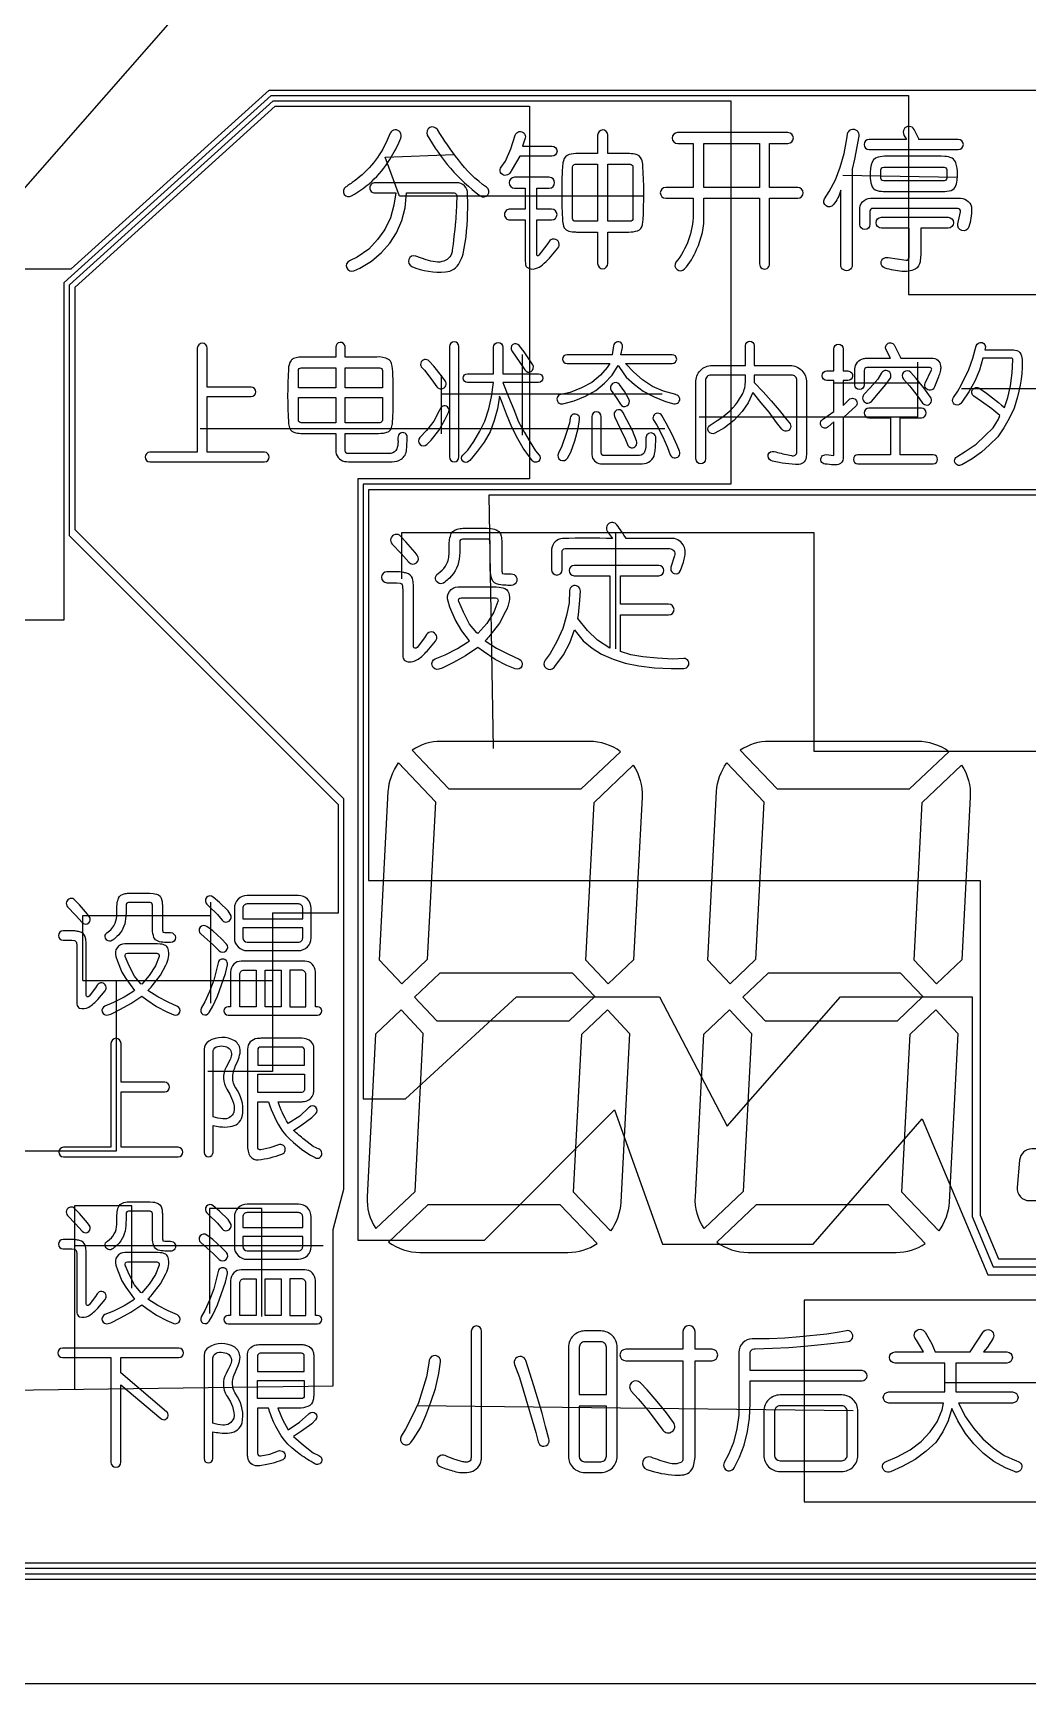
# Model space of a CAD drawing. Header units: millimetres. Extents: x -41 to 727, y -91 to 104.
# Drawn here: x 354.01 to 372.43, y -42.12 to -11.55 of the extents above; entities that cross this region are included whole.
import ezdxf

# ---------------------------------------------------------------- set-up
doc = ezdxf.new("R2010")
doc.units = ezdxf.units.MM
doc.header["$LTSCALE"] = 3
doc.header["$MEASUREMENT"] = 0
doc.layers.add('COM', color=1, linetype='Continuous')

msp = doc.modelspace()

# ---------------------------------------------------------------- linework, layer by layer
msp.add_line((408.477, -42.116), (333.477, -42.116))
for points in [[(360.652, -13.836, 0.038318), (360.823, -13.498, 1), (360.627, -13.408), (360.57, -13.534, -0.135486), (359.962, -14.292, -0.006175), (359.801, -14.406, 0.980022), (359.909, -14.566, 0.139478)], [(362.293, -14.568, 1), (362.412, -14.407, -0.084494), (361.889, -13.9, -0.022342), (361.5, -13.341, 0.929964), (361.312, -13.441, 0.103576)], [(362.68, -14.034), (362.762, -13.922), (362.862, -13.697), (362.943, -13.442, -1.006872), (363.124, -13.501), (363.075, -13.646), (363.621, -13.646, -1), (363.621, -13.835), (363.025, -13.835), (362.887, -14.073), (362.839, -14.145, -1.022627)], [(364.655, -13.44, 1), (364.467, -13.441), (364.467, -13.783), (364.104, -13.783, 0.064522), (363.939, -13.803, 0.284203), (363.833, -13.917), (363.828, -13.936), (363.824, -13.957), (363.82, -13.98), (363.817, -14.006, 0.025006), (363.814, -15.005, 0.069315), (363.835, -15.129, 0.233785), (363.912, -15.211), (363.937, -15.219), (363.964, -15.226), (363.993, -15.23, 0.010916), (364.076, -15.237), (364.467, -15.237), (364.467, -15.822, 1), (364.655, -15.822), (364.655, -15.237), (365.047, -15.237, 0.081351), (365.207, -15.212, 0.27652), (365.296, -15.102), (365.3, -15.083), (365.303, -15.062), (365.306, -15.039), (365.308, -15.014, 0.025713), (365.307, -14.015, 0.075541), (365.281, -13.89, 0.266055), (365.162, -13.797, 0.042419), (365.018, -13.783), (364.655, -13.783)], [(367.464, -15.828, 1), (367.652, -15.827), (367.652, -14.612), (368.172, -14.612, 1), (368.171, -14.411), (367.652, -14.411), (367.652, -13.596), (367.991, -13.596, 1), (367.99, -13.396), (365.947, -13.396, 1), (365.949, -13.596), (366.235, -13.596), (366.235, -14.411), (365.728, -14.411, 1), (365.728, -14.612), (366.235, -14.612), (366.235, -14.913, -0.170817), (365.914, -15.796, 0.923331), (366.076, -15.919, 0.097023), (366.299, -15.56, 0.120463), (366.436, -14.913), (366.436, -14.612), (367.464, -14.612)], [(369.094, -13.423, -0.587691), (369.265, -13.357, -0.277728), (369.301, -13.46), (369.22, -13.885), (369.182, -14.073), (369.182, -15.846, -1), (368.969, -15.847), (368.969, -14.459, -0.12571), (368.829, -14.734, -0.952593), (368.67, -14.623), (368.756, -14.487), (368.868, -14.273), (368.956, -14.035), (369.032, -13.784), (369.082, -13.509)], [(371.144, -13.521), (370.411, -13.521), (370.411, -13.509), (370.327, -13.34, 1.032744), (370.139, -13.442), (370.185, -13.521), (369.496, -13.521, 1), (369.496, -13.709), (371.144, -13.709, 1)], [(364.003, -14.987), (364.003, -14.033, -0.414214), (364.053, -13.983), (364.467, -13.983), (364.467, -15.037), (364.053, -15.037, -0.414214)], [(365.07, -13.983, -0.414214), (365.12, -14.033), (365.12, -14.987, -0.414214), (365.07, -15.037), (364.655, -15.037), (364.655, -13.983)], [(370.929, -13.841), (370.894, -13.838), (370.829, -13.835), (369.815, -13.835, 0.075034), (369.66, -13.851, 0.300215), (369.533, -13.991), (369.525, -14.023), (369.52, -14.054), (369.516, -14.085, 0.037347), (369.514, -14.194, 0.070847), (369.538, -14.365, 0.116898), (369.575, -14.43, 0.17111), (369.721, -14.483), (369.756, -14.486), (369.786, -14.488), (370.858, -14.488, 0.074582), (371.011, -14.465, 0.249161), (371.102, -14.375), (371.112, -14.344), (371.118, -14.312), (371.123, -14.279, 0.023201), (371.131, -14.162, 0.093036), (371.099, -13.954, 0.108975), (371.057, -13.89, 0.163807)], [(370.931, -14.238, -0.414214), (370.881, -14.288), (369.763, -14.288, -0.414214), (369.713, -14.238), (369.713, -14.085, -0.414214), (369.763, -14.035), (370.881, -14.035, -0.414214), (370.931, -14.085)], [(361.029, -15.874, 0.121062), (361.652, -15.975, 0.263701), (361.909, -15.803, 0.072633), (361.977, -15.639, 0.054912), (362.061, -14.793, 0.004), (362.06, -14.524, 0.416441), (361.858, -14.324), (360.348, -14.324, 0.429356), (360.248, -14.418, 0.414214), (360.342, -14.512), (360.731, -14.512), (360.693, -14.737), (360.63, -14.976), (360.53, -15.189), (360.392, -15.377), (360.229, -15.552), (360.016, -15.703), (359.873, -15.771, 1), (359.952, -15.952), (360.066, -15.903), (360.279, -15.778), (360.467, -15.615), (360.618, -15.44), (360.743, -15.251), (360.844, -15.026), (360.906, -14.787), (360.931, -14.512), (361.808, -14.512, -0.419429), (361.859, -14.562), (361.859, -14.624, -0.007421), (361.837, -15.042), (361.824, -15.181), (361.807, -15.321), (361.79, -15.463), (361.782, -15.535), (361.777, -15.572, -0.309874), (361.622, -15.773, -0.125832), (361.464, -15.791, -0.039127), (361.295, -15.753), (361.101, -15.682, 1)], [(363.525, -15.476), (363.38, -15.666, -0.771056), (363.339, -15.653), (363.339, -15.013), (363.615, -15.013, 1), (363.615, -14.813), (363.339, -14.813), (363.339, -14.424), (363.571, -14.424, 1), (363.571, -14.223), (362.931, -14.223, 1), (362.931, -14.424), (363.126, -14.424), (363.126, -14.813), (362.853, -14.813, 0.436325), (362.743, -14.913, 0.414214), (362.844, -15.013), (363.126, -15.013), (363.126, -15.778), (363.129, -15.815), (363.131, -15.831, 0.134371), (363.156, -15.887, 0.249235), (363.316, -15.913, 0.120863), (363.444, -15.846, 0.027762), (363.577, -15.72), (363.732, -15.536, 0.610061), (363.665, -15.366), (363.646, -15.366, 0.230162), (363.569, -15.411)], [(371.134, -14.8), (369.558, -14.8, 0.414214), (369.508, -14.85), (369.508, -15.097, -1), (369.32, -15.095), (369.32, -14.831, -0.439244), (369.52, -14.612), (371.187, -14.612, -0.41848), (371.39, -14.812, -0.087911), (371.34, -15.139, -0.403269), (371.211, -15.211, -0.407764), (371.135, -15.083), (371.185, -14.862, 0.508982)], [(370.235, -15.707), (370.235, -15.164), (369.722, -15.164, -1), (369.721, -14.963), (370.956, -14.963, -1), (370.956, -15.164), (370.448, -15.164), (370.448, -15.665, -0.025598), (370.438, -15.786, -0.242371), (370.345, -15.921, -0.143709), (370.1, -15.967, -0.046088), (369.791, -15.905, -1.026539), (369.847, -15.711), (370.178, -15.757, 0.455545)], [(358.052, -18.284, 1), (358.052, -18.109), (357.24, -18.109), (357.24, -17.388, 1), (357.055, -17.388), (357.055, -19.314), (356.176, -19.314, 1), (356.176, -19.489), (358.301, -19.489, 1), (358.301, -19.314), (357.24, -19.314), (357.24, -18.284)], [(359.618, -17.55), (359.029, -17.55, 0.100242), (358.838, -17.58, 0.107005), (358.791, -17.615, 0.129566), (358.741, -17.778, 0.026725), (358.741, -18.759, 0.068057), (358.761, -18.864, 0.266529), (358.877, -18.953, 0.030394), (359, -18.967), (359.618, -18.967), (359.618, -19.25, 0.025456), (359.621, -19.312, 0.37379), (359.816, -19.486), (359.856, -19.489), (360.664, -19.489, 0.141151), (360.827, -19.443, 0.249818), (360.93, -19.262), (360.934, -19.225), (360.943, -19.04, 0.587973), (360.815, -18.961, 0.293675), (360.771, -19.045), (360.771, -19.087, -0.020511), (360.77, -19.164, -0.084126), (360.751, -19.248, -0.307694), (360.638, -19.334), (360.616, -19.336), (360.571, -19.338), (359.845, -19.338, -0.421621), (359.793, -19.288), (359.793, -18.967), (360.411, -18.967), (360.456, -18.963), (360.503, -18.958, 0.08671), (360.586, -18.935, 0.119155), (360.631, -18.899, 0.113558), (360.664, -18.807), (360.667, -18.791), (360.669, -18.773, 0.023784), (360.677, -17.87, 0.066788), (360.65, -17.673, 0.170229), (360.596, -17.594, 0.137289), (360.382, -17.55), (359.793, -17.55), (359.793, -17.429), (359.792, -17.354, 0.929699), (359.618, -17.37)], [(361.724, -17.357), (361.724, -19.401, 1), (361.9, -19.401), (361.9, -17.357, 1)], [(362.69, -18.36), (362.652, -18.272), (362.615, -18.511), (362.552, -18.724), (362.477, -18.937), (362.364, -19.125), (362.238, -19.301), (362.1, -19.464), (362.085, -19.479, -1), (361.972, -19.366), (362.063, -19.275), (362.176, -19.112), (362.289, -18.924), (362.376, -18.736), (362.452, -18.511), (362.502, -18.285), (362.539, -18.022), (362.057, -18.022, -1), (362.057, -17.859), (362.539, -17.859), (362.539, -17.37, -1), (362.715, -17.37), (362.715, -17.859), (363.373, -17.859, -1), (363.373, -18.022), (362.715, -18.022), (362.815, -18.285), (362.915, -18.523), (363.003, -18.749), (363.116, -18.949), (363.216, -19.125), (363.317, -19.288), (363.384, -19.37, -1.005509), (363.26, -19.47), (363.204, -19.401), (363.091, -19.238), (362.991, -19.062), (362.878, -18.849), (362.778, -18.611)], [(363.265, -17.696), (363.242, -17.658), (363.104, -17.457), (363.012, -17.338, 0.966714), (362.876, -17.435), (362.89, -17.457), (363.016, -17.633), (363.117, -17.79, 0.992178)], [(364.734, -17.507), (363.9, -17.507, 1), (363.9, -17.67), (364.696, -17.67), (364.646, -17.746), (364.52, -17.884), (364.357, -18.022), (364.169, -18.122), (363.956, -18.21), (363.785, -18.242, 1.035162), (363.824, -18.415), (364.031, -18.36), (364.245, -18.272), (364.433, -18.172), (364.596, -18.034), (364.734, -17.884), (364.846, -17.708), (364.872, -17.746), (364.997, -17.921), (365.147, -18.059), (365.31, -18.185), (365.511, -18.285), (365.724, -18.373), (365.881, -18.414, 1.059445), (365.915, -18.248), (365.912, -18.247), (365.687, -18.185), (365.486, -18.097), (365.298, -17.971), (365.135, -17.833), (364.984, -17.67), (365.849, -17.67, 1), (365.849, -17.507), (364.897, -17.507), (364.927, -17.373, 1.031525), (364.76, -17.341)], [(366.815, -18.862), (366.637, -18.96, -0.402414), (366.522, -18.93), (366.513, -18.908, -0.322311), (366.548, -18.814), (366.683, -18.725), (366.765, -18.668, 0.12063), (367.131, -18.267, 0.122034), (367.204, -18.022), (367.204, -17.884), (366.564, -17.884, 0.416966), (366.464, -17.985), (366.464, -19.438, -1), (366.288, -19.438), (366.288, -18.024, -0.440922), (366.589, -17.708), (367.204, -17.708), (367.204, -17.338, -1), (367.367, -17.338), (367.367, -17.708), (368.031, -17.708, -0.430593), (368.332, -18.022), (368.332, -19.338, -0.014856), (368.331, -19.384, -0.390242), (368.194, -19.538, -0.067452), (367.705, -19.476), (367.676, -19.463, -0.945356), (367.733, -19.3, 0.009823), (367.995, -19.364), (368.024, -19.37), (368.054, -19.375), (368.068, -19.377), (368.082, -19.377), (368.095, -19.377, 0.29353), (368.149, -19.343, 0.095361), (368.157, -19.271), (368.157, -17.984, 0.416246), (368.056, -17.884), (367.367, -17.884), (367.367, -18.022), (367.53, -18.197), (367.68, -18.36), (367.83, -18.536), (367.968, -18.711), (368.014, -18.764, -0.292615), (368.038, -18.862, -0.589157), (367.88, -18.888), (367.78, -18.761), (367.642, -18.573), (367.492, -18.398), (367.354, -18.222), (367.341, -18.21), (367.254, -18.398), (367.141, -18.561), (366.99, -18.724)], [(368.712, -17.984, -1), (368.712, -17.808), (368.838, -17.808), (368.838, -17.401, -1), (369.013, -17.401), (369.013, -17.808), (369.101, -17.808), (369.121, -17.811, -0.889496), (369.101, -17.984), (369.013, -17.984), (369.013, -18.448), (369.121, -18.34, -1.018684), (369.242, -18.466), (369.113, -18.586), (369.013, -18.674), (369.013, -19.426, -0.343918), (368.925, -19.539, -0.095325), (368.834, -19.547, -0.007102), (368.68, -19.533, -1.020822), (368.698, -19.358), (368.838, -19.376), (368.838, -18.749), (368.734, -18.844, -1.073981), (368.628, -18.71), (368.838, -18.561), (368.838, -17.984)], [(370.648, -17.57, -0.410091), (370.817, -17.717, -0.070888), (370.815, -17.792), (370.81, -17.816, -0.025192), (370.775, -17.92), (370.705, -18.103, -1.060261), (370.534, -18.035), (370.651, -17.789, 0.550801), (370.624, -17.746), (369.452, -17.746, 0.42072), (369.402, -17.797), (369.402, -18.064, -1), (369.226, -18.067), (369.226, -17.834, -0.01249), (369.23, -17.772, -0.348268), (369.391, -17.579, -0.035203), (369.465, -17.57), (369.888, -17.57), (369.891, -17.57), (369.809, -17.417, -0.438722), (369.848, -17.296, -0.418342), (369.963, -17.339), (370.079, -17.57)], [(371.535, -18.128), (371.547, -18.138, -0.031005), (372.001, -18.486), (372.064, -18.297), (372.114, -18.084), (372.139, -17.846), (372.156, -17.602, 0.433848), (372.126, -17.57), (371.6, -17.57), (371.537, -17.796), (371.45, -17.996), (371.337, -18.197), (371.211, -18.385), (371.192, -18.409, -0.403347), (371.07, -18.422), (371.054, -18.405, -0.325774), (371.053, -18.302), (371.136, -18.185), (371.203, -18.059), (371.337, -17.783), (371.412, -17.57), (371.475, -17.344, -1), (371.645, -17.394), (371.638, -17.42), (372.089, -17.42), (372.136, -17.419), (372.164, -17.42), (372.192, -17.423, -0.305316), (372.305, -17.499, -0.086675), (372.329, -17.632, -0.084324), (372.177, -18.498), (372.089, -18.686), (371.989, -18.862), (371.876, -19.025), (371.725, -19.175), (371.575, -19.313), (371.399, -19.438), (371.208, -19.546, -1), (371.118, -19.396), (371.274, -19.301), (371.475, -19.163), (371.638, -19.012), (371.788, -18.862), (371.888, -18.699), (371.914, -18.636), (371.763, -18.511), (371.575, -18.373), (371.431, -18.274, -1)], [(361.216, -17.751), (361.26, -17.796), (361.398, -17.971), (361.493, -18.101, 1.005391), (361.644, -17.989), (361.574, -17.896), (361.436, -17.721), (361.347, -17.625, 1.020192)], [(359.618, -18.122), (358.928, -18.122), (358.928, -17.8, -0.414214), (358.978, -17.75), (359.618, -17.75)], [(359.793, -18.122), (359.793, -17.75), (360.433, -17.75, -0.414214), (360.483, -17.8), (360.483, -18.122)], [(364.719, -18.172), (364.809, -18.297), (364.888, -18.424, 0.966255), (365.044, -18.333), (364.972, -18.197), (364.87, -18.061, 0.988441)], [(369.723, -17.845), (369.653, -17.959), (369.515, -18.122), (369.398, -18.247, 1.021378), (369.537, -18.372), (369.665, -18.222), (369.803, -18.059), (369.881, -17.95, 1.034899)], [(370.128, -17.96), (370.242, -18.084), (370.38, -18.26), (370.484, -18.402, 1.005391), (370.631, -18.294), (370.505, -18.122), (370.367, -17.946), (370.264, -17.834, 1)], [(359.618, -18.297), (359.618, -18.767), (358.978, -18.767, -0.414214), (358.928, -18.717), (358.928, -18.297)], [(360.483, -18.297), (360.483, -18.717, -0.414214), (360.433, -18.767), (359.793, -18.767), (359.793, -18.297)], [(361.175, -19.043, 0.982912), (361.305, -19.168), (361.386, -19.087), (361.524, -18.912), (361.637, -18.711), (361.707, -18.58, 1.069977), (361.551, -18.509), (361.536, -18.548), (361.436, -18.736), (361.298, -18.912)], [(364.133, -18.708, 1.001978), (363.958, -18.68), (363.944, -18.774), (363.881, -18.987), (363.806, -19.2), (363.74, -19.332, 0.972629), (363.907, -19.421), (363.969, -19.313), (364.044, -19.1), (364.107, -18.874)], [(365.361, -19.115), (365.361, -19.181), (365.359, -19.214), (365.355, -19.245), (365.348, -19.275), (365.342, -19.289, -0.302825), (365.24, -19.374, -0.014782), (365.21, -19.376), (364.585, -19.376, -0.42423), (364.533, -19.326), (364.533, -18.655, 1), (364.357, -18.655), (364.357, -19.326), (364.36, -19.358, 0.378006), (364.52, -19.525, 0.04966), (364.621, -19.526), (365.294, -19.526, 0.361716), (365.523, -19.344, 0.036876), (365.536, -19.238), (365.545, -19.054, 0.593534), (365.408, -18.967), (365.394, -18.977, 0.224163), (365.361, -19.048, 0.012993)], [(364.779, -18.652), (364.884, -18.874), (364.984, -19.075), (365.018, -19.169, 1.024079), (365.189, -19.104), (365.11, -18.912), (365.01, -18.711), (364.936, -18.573, 0.977982)], [(365.655, -18.635, 1.028543), (365.506, -18.728), (365.561, -18.812), (365.674, -19.025), (365.762, -19.225), (365.813, -19.361, 1.010927), (365.981, -19.296), (365.937, -19.188), (365.85, -18.987), (365.737, -18.774)], [(369.49, -18.674), (369.891, -18.674), (369.891, -19.363), (369.283, -19.363, 1), (369.283, -19.526), (370.681, -19.526, 1), (370.681, -19.363), (370.066, -19.363), (370.066, -18.674), (370.462, -18.674, 1), (370.462, -18.498), (369.49, -18.498, 1)], [(362.702, -21.558, 0.034528), (362.866, -21.565, -1.01266), (362.866, -21.778, -0.011492), (362.742, -21.776), (362.707, -21.773), (362.672, -21.769), (362.637, -21.762, -0.273615), (362.509, -21.659, -0.076134), (362.48, -21.498), (362.48, -20.972, 0.422775), (362.429, -20.922), (361.965, -20.922, 0.422577), (361.915, -20.972), (361.915, -21.101), (361.913, -21.167), (361.909, -21.233, -0.193245), (361.723, -21.646, -0.01219), (361.636, -21.719, -1.116646), (361.515, -21.56, 0.071802), (361.652, -21.425, 0.121401), (361.716, -21.202, 0.01403), (361.718, -21.039, -0.028408), (361.726, -20.935), (361.732, -20.9), (361.741, -20.866, -0.295288), (361.868, -20.736, -0.042182), (361.971, -20.72), (362.423, -20.72), (362.488, -20.726), (362.524, -20.731), (362.557, -20.738, -0.323214), (362.681, -20.869, -0.059248), (362.691, -20.972), (362.691, -21.469, 0.017207)], [(364.725, -20.614, 0.596447), (364.652, -20.788), (364.741, -20.909, 0.009051), (363.819, -20.91, 0.378868), (363.616, -21.106), (363.613, -21.149), (363.612, -21.16), (363.612, -21.486, 1), (363.813, -21.486), (363.813, -21.147, -0.414214), (363.863, -21.097), (365.797, -21.097, -0.515966), (365.892, -21.229), (365.824, -21.443, 0.342062), (365.863, -21.55), (365.882, -21.559, 0.407648), (366, -21.503), (366.057, -21.348, 0.026155), (366.083, -21.24, 0.199202), (366.048, -21.028, 0.288517), (365.819, -20.909), (364.995, -20.909, 0.012563), (364.823, -20.659, 0.218127), (364.746, -20.614)], [(360.915, -20.97), (360.819, -20.867, 1.002617), (360.663, -21.015), (360.829, -21.19), (360.972, -21.35, 0.97673), (361.126, -21.218), (361.088, -21.171)], [(360.752, -21.728), (360.811, -21.737, -0.334726), (360.852, -21.781, -0.010768), (360.858, -21.844), (360.858, -23.053), (360.86, -23.08, 0.156858), (360.888, -23.161, 0.132564), (360.933, -23.187, 0.222973), (361.146, -23.143, 0.040888), (361.229, -23.076, 0.011283), (361.309, -22.995), (361.464, -22.811, 1.085085), (361.299, -22.689), (361.261, -22.746), (361.123, -22.927, -0.329946), (361.082, -22.942), (361.072, -22.935), (361.065, -22.928), (361.061, -22.919), (361.059, -22.91), (361.059, -22.91), (361.059, -22.91), (361.059, -21.786, 0.025056), (361.046, -21.683, 0.252815), (360.963, -21.567), (360.948, -21.56, 0.049541), (360.876, -21.539), (360.8, -21.526), (360.565, -21.526, 1), (360.565, -21.728)], [(364.979, -23.216), (365.23, -23.266), (365.518, -23.304), (365.831, -23.316), (366.065, -23.316, 1.021041), (366.062, -23.132), (365.857, -23.141), (365.568, -23.128), (365.305, -23.103), (365.079, -23.066), (364.891, -23.003), (364.891, -22.326), (365.782, -22.326, 1), (365.782, -22.125), (364.891, -22.125), (364.891, -21.599), (365.599, -21.599, 1), (365.599, -21.41), (364.032, -21.41, 1), (364.032, -21.599), (364.69, -21.599), (364.69, -22.94), (364.465, -22.79), (364.277, -22.614), (364.101, -22.388), (364.114, -22.326), (364.139, -22.05), (364.147, -21.885, 1.001313), (363.949, -21.875), (363.938, -22.1), (363.888, -22.338), (363.825, -22.577), (363.712, -22.815), (363.587, -23.041), (363.494, -23.162, 0.972492), (363.66, -23.296), (363.675, -23.279), (363.838, -23.066), (363.951, -22.84), (364.038, -22.602), (364.076, -22.652), (364.201, -22.802), (364.364, -22.94), (364.54, -23.053), (364.753, -23.141)], [(362.764, -22.262), (362.653, -22.477), (362.472, -22.705, -0.031599), (362.384, -22.803), (362.595, -22.938), (362.816, -23.053), (363.013, -23.143, -0.4119), (363.064, -23.271, -0.405923), (362.939, -23.323), (362.787, -23.264), (362.567, -23.149), (362.355, -23.005), (362.25, -22.928), (362.019, -23.082), (361.799, -23.206), (361.587, -23.312), (361.528, -23.329, -0.947134), (361.462, -23.137), (361.645, -23.062), (361.875, -22.947), (362.058, -22.832), (362.096, -22.803), (361.952, -22.621), (361.827, -22.41), (361.731, -22.179), (361.697, -22.073, -0.522311), (361.886, -21.805), (362.586, -21.805), (362.645, -21.811), (362.678, -21.816), (362.71, -21.823, -0.296716), (362.823, -21.924, -0.115429), (362.827, -22.071, -0.064578)], [(361.942, -22.006), (362.575, -22.006, -0.521815), (362.622, -22.074), (362.547, -22.275), (362.413, -22.486), (362.25, -22.669), (362.231, -22.659), (362.096, -22.496), (361.981, -22.275), (361.896, -22.076, -0.538437)], [(361.57, -24.666, 0.146871), (361.031, -24.828), (361.714, -25.547), (364.165, -25.547), (364.892, -24.857, 0.16027), (364.311, -24.666)], [(370.388, -24.666), (367.648, -24.666, 0.146871), (367.108, -24.828), (367.791, -25.547), (370.242, -25.547), (370.97, -24.857, 0.16027)], [(360.592, -25.594, -0.146871), (360.782, -25.064), (361.465, -25.783), (361.312, -28.707), (360.841, -29.154), (360.428, -28.719)], [(365.289, -25.697), (365.131, -28.708), (364.661, -29.154), (364.248, -28.718), (364.401, -25.796), (365.128, -25.106, -0.16027)], [(367.542, -25.783), (367.389, -28.707), (366.918, -29.154), (366.505, -28.719), (366.669, -25.594, -0.146871), (366.859, -25.064)], [(371.366, -25.697), (371.209, -28.708), (370.739, -29.154), (370.325, -28.718), (370.478, -25.796), (371.206, -25.106, -0.16027)], [(356.182, -27.65), (355.78, -27.65, 0.41817), (355.737, -27.694, -0.008884), (355.736, -27.838), (355.733, -27.896), (355.728, -27.952, -0.18758), (355.567, -28.279, -0.016576), (355.496, -28.34, -0.627369), (355.349, -28.284), (355.349, -28.268, -0.203592), (355.382, -28.208, 0.155377), (355.537, -28.029, 0.087248), (355.566, -27.86), (355.566, -27.804, -0.024837), (355.57, -27.687), (355.574, -27.656), (355.58, -27.626), (355.588, -27.597), (355.598, -27.569, -0.26273), (355.701, -27.488, -0.027827), (355.786, -27.476), (356.176, -27.476), (356.238, -27.481), (356.268, -27.486), (356.297, -27.493, -0.324197), (356.4, -27.609, -0.050441), (356.408, -27.693), (356.408, -28.123, 0.012355), (356.417, -28.2, 0.034092), (356.559, -28.206, -0.988156), (356.561, -28.39), (356.561, -28.39, -0.016553), (356.446, -28.388), (356.416, -28.385), (356.386, -28.381), (356.356, -28.375), (356.329, -28.366, -0.212131), (356.253, -28.295, -0.069926), (356.225, -28.148), (356.225, -27.696, 0.433586)], [(354.873, -27.692), (354.79, -27.603, 1.002617), (354.654, -27.73), (354.798, -27.882), (354.922, -28.02, 0.97673), (355.055, -27.906), (355.022, -27.866)], [(357.234, -27.682), (357.271, -27.715), (357.428, -27.872), (357.514, -27.977, 0.959156), (357.665, -27.863), (357.624, -27.804), (357.467, -27.647), (357.349, -27.548, 0.981141)], [(358.929, -27.519), (357.977, -27.519, 0.414214), (357.742, -27.754), (357.741, -28.303, 0.414214), (357.977, -28.539), (358.928, -28.539, 0.414214), (359.163, -28.303), (359.163, -27.754, 0.414214)], [(358.929, -27.676), (357.977, -27.676, 0.414214), (357.898, -27.754), (357.898, -27.754), (357.898, -27.951), (359.007, -27.951), (359.007, -27.754, 0.414214)], [(357.12, -28.231), (357.183, -28.284), (357.349, -28.431), (357.462, -28.544, 0.981659), (357.593, -28.417), (357.506, -28.323), (357.34, -28.176), (357.231, -28.093, 0.975595)], [(359.007, -28.117), (357.898, -28.117), (357.897, -28.303, 0.413961), (357.977, -28.383), (358.928, -28.383, 0.414214), (359.007, -28.303)], [(354.732, -28.347), (354.782, -28.355, -0.334609), (354.818, -28.393), (354.823, -28.438), (354.823, -29.492, 0.016463), (354.827, -29.533, 0.270609), (354.874, -29.603, 0.222538), (355.047, -29.586, 0.073532), (355.213, -29.442), (355.347, -29.283, 1.083663), (355.204, -29.178), (355.172, -29.227), (355.052, -29.384, -0.329988), (355.017, -29.396, -0.32165), (354.997, -29.368), (354.997, -28.397, 0.026143), (354.986, -28.307, 0.254447), (354.913, -28.207, 0.070941), (354.838, -28.184, 0.011491), (354.773, -28.173), (354.57, -28.173, 1), (354.57, -28.347)], [(355.86, -29.301), (355.703, -29.401), (355.504, -29.5), (355.345, -29.565, 0.947134), (355.402, -29.731), (355.454, -29.716), (355.636, -29.625), (355.827, -29.517), (356.026, -29.384), (356.118, -29.451), (356.3, -29.575), (356.491, -29.675), (356.622, -29.726, 0.972008), (356.688, -29.571), (356.516, -29.492), (356.325, -29.393), (356.142, -29.276, 0.031599), (356.219, -29.192), (356.375, -28.994), (356.471, -28.809, 0.188829), (356.517, -28.504, 0.225031), (356.449, -28.437), (356.424, -28.429), (356.397, -28.423), (356.367, -28.419), (356.317, -28.413), (355.711, -28.413, 0.520491), (355.548, -28.646), (355.578, -28.737), (355.661, -28.936), (355.733, -29.058), (355.893, -29.276), (355.894, -29.276)], [(355.76, -28.588), (356.307, -28.588, -0.521815), (356.348, -28.646), (356.284, -28.82), (356.167, -29.003), (356.026, -29.16), (356.01, -29.152), (355.894, -29.011), (355.794, -28.82), (355.72, -28.648, -0.538437)], [(357.575, -28.961), (357.612, -28.804, 1.00223), (357.441, -28.764), (357.418, -28.863), (357.359, -29.088), (357.281, -29.294), (357.193, -29.49), (357.128, -29.606, 1), (357.274, -29.687), (357.34, -29.569), (357.428, -29.382), (357.506, -29.176)], [(359.046, -28.735), (357.869, -28.735, 0.414214), (357.673, -28.931), (357.673, -29.578), (357.624, -29.578, 1), (357.624, -29.735), (359.281, -29.735, 1), (359.281, -29.578), (359.242, -29.578), (359.242, -28.931, 0.414214)], [(357.84, -29.578), (357.84, -28.98, -0.414214), (357.918, -28.902), (358.144, -28.902), (358.144, -29.578)], [(359.065, -28.98, 0.414214), (358.987, -28.902), (358.771, -28.902), (358.771, -29.578), (359.065, -29.578)], [(360.828, -29.638), (360.357, -30.086), (360.199, -33.095, 0.16027), (360.36, -33.686), (361.087, -32.996), (361.24, -30.072)], [(364.896, -33.198, -0.146871), (364.706, -33.728), (364.023, -33.009), (364.176, -30.087), (364.649, -29.638), (365.06, -30.072)], [(367.164, -32.996), (366.437, -33.686, -0.16027), (366.276, -33.095), (366.434, -30.086), (366.906, -29.638), (367.317, -30.072)], [(370.973, -33.198, -0.146871), (370.783, -33.728), (370.1, -33.009), (370.253, -30.087), (370.726, -29.638), (371.137, -30.072)], [(354.578, -32.181, 1), (354.578, -32.356), (356.703, -32.356, 1), (356.703, -32.181), (355.643, -32.181), (355.643, -31.152), (356.454, -31.152, 1), (356.454, -30.977), (355.643, -30.977), (355.643, -30.256, 1), (355.457, -30.256), (355.457, -32.181)], [(357.183, -32.274, 1), (357.346, -32.274), (357.346, -31.779, 0.0139), (357.474, -31.799, 0.07297), (357.661, -31.798, 0.319783), (357.887, -31.61, 0.191488), (357.802, -31.132), (357.769, -31.079, -0.07841), (357.719, -30.967, -0.150464), (357.742, -30.725), (357.765, -30.667), (357.791, -30.609), (357.815, -30.55, 0.100445), (357.849, -30.398, 0.242415), (357.751, -30.211, 0.273671), (357.266, -30.216, 0.251251), (357.183, -30.362)], [(358.637, -32.14, 0.220603), (358.56, -32.134), (358.399, -32.193), (358.233, -32.226, -0.473285), (358.173, -32.177), (358.173, -31.34), (358.374, -31.34, 0.067874), (358.631, -31.88, 0.098023), (359.236, -32.372, 1.081369), (359.309, -32.218), (359.202, -32.168), (359.033, -32.035, -0.024066), (358.838, -31.867), (358.988, -31.767), (359.177, -31.629), (359.249, -31.557, 1), (359.13, -31.437), (359.114, -31.453), (358.951, -31.604), (358.738, -31.742), (358.737, -31.741, -0.049724), (358.55, -31.34), (358.94, -31.34, 0.011104), (359.008, -31.335), (359.04, -31.33, 0.315965), (359.205, -31.189, 0.034225), (359.214, -31.115), (359.214, -30.362, 0.294356), (359.127, -30.2, 0.143255), (358.94, -30.162), (358.273, -30.162, 0.013458), (358.196, -30.165), (358.163, -30.169, 0.38883), (357.985, -30.362), (357.985, -32.193), (357.989, -32.223), (357.994, -32.255, 0.237061), (358.101, -32.399, 0.133179), (358.181, -32.411, 0.064942), (358.621, -32.307, 0.584313), (358.652, -32.15)], [(357.35, -30.389, -0.291924), (357.433, -30.314, -0.137469), (357.571, -30.315, -0.396774), (357.689, -30.472, -0.082163), (357.658, -30.566), (357.635, -30.612), (357.612, -30.656), (357.591, -30.699, 0.274605), (357.6, -31.104, -0.028418), (357.672, -31.225), (357.691, -31.268), (357.707, -31.313, -0.139474), (357.733, -31.529, -0.337206), (357.529, -31.655, -0.068489), (357.346, -31.616), (357.346, -30.412)], [(358.223, -30.325, 0.414214), (358.173, -30.375), (358.173, -30.663), (359.039, -30.663), (359.039, -30.375, 0.414214), (358.989, -30.325)], [(358.989, -31.165), (358.173, -31.165), (358.173, -30.826), (359.039, -30.826), (359.039, -31.115, -0.414214)], [(372.969, -33.168, 0.388879), (373.194, -32.962), (373.238, -32.455, 0.440011), (373.014, -32.21), (372.504, -32.21, 0.388879), (372.28, -32.416), (372.235, -32.923, 0.440011), (372.46, -33.168)], [(354.873, -33.406), (354.79, -33.317, 1.002617), (354.654, -33.445), (354.798, -33.596), (354.922, -33.734, 0.97673), (355.055, -33.62), (355.022, -33.58)], [(356.181, -33.364), (355.78, -33.364, 0.422577), (355.737, -33.408), (355.737, -33.519), (355.735, -33.576), (355.731, -33.633, -0.197017), (355.571, -33.99, -0.01219), (355.496, -34.054, -1.116646), (355.391, -33.916, 0.264943), (355.564, -33.607), (355.566, -33.551), (355.566, -33.494), (355.568, -33.436), (355.57, -33.406), (355.573, -33.376), (355.579, -33.345), (355.586, -33.316), (355.596, -33.288, -0.20478), (355.669, -33.212, -0.084845), (355.786, -33.19), (356.176, -33.19), (356.232, -33.195), (356.263, -33.199), (356.292, -33.206, -0.323094), (356.399, -33.318, -0.059248), (356.408, -33.408), (356.408, -33.837, 0.017207), (356.417, -33.914, 0.034528), (356.559, -33.92, -1.01266), (356.559, -34.104, -0.011492), (356.452, -34.102), (356.421, -34.1), (356.391, -34.096), (356.361, -34.09), (356.333, -34.082, -0.238886), (356.25, -34.001, -0.076134), (356.225, -33.862), (356.225, -33.408, 0.422775)], [(357.234, -33.396), (357.271, -33.429), (357.428, -33.586), (357.514, -33.691, 0.959156), (357.665, -33.577), (357.624, -33.518), (357.467, -33.361), (357.349, -33.262, 0.981141)], [(358.928, -34.253, 0.414214), (359.163, -34.018), (359.163, -33.468, 0.414214), (358.929, -33.233), (357.977, -33.233, 0.414214), (357.742, -33.468), (357.741, -34.018, 0.414214), (357.977, -34.253)], [(363.918, -34.126, 0.146871), (364.457, -33.964), (363.774, -33.245), (361.323, -33.245), (360.596, -33.935, 0.16027), (361.177, -34.126)], [(367.254, -34.126), (369.995, -34.126, 0.146871), (370.534, -33.964), (369.851, -33.245), (367.4, -33.245), (366.673, -33.935, 0.16027)], [(359.007, -33.665), (359.007, -33.468, 0.414214), (358.929, -33.39), (357.977, -33.39, 0.414214), (357.898, -33.468), (357.898, -33.468), (357.898, -33.665)], [(354.823, -35.206, 0.016463), (354.827, -35.248, 0.270609), (354.874, -35.317, 0.222538), (355.047, -35.3, 0.073532), (355.213, -35.157), (355.347, -34.997, 1.083663), (355.204, -34.892), (355.172, -34.941), (355.052, -35.098, -0.329988), (355.017, -35.11, -0.32165), (354.997, -35.082), (354.997, -34.111, 0.026143), (354.986, -34.021, 0.254447), (354.913, -33.921, 0.070941), (354.838, -33.898, 0.011491), (354.773, -33.887), (354.57, -33.887, 1), (354.57, -34.061), (354.732, -34.061), (354.782, -34.069, -0.334609), (354.818, -34.107), (354.823, -34.152)], [(357.12, -33.945), (357.183, -33.998), (357.349, -34.145), (357.462, -34.258, 0.981659), (357.593, -34.131), (357.506, -34.037), (357.34, -33.89), (357.231, -33.807, 0.975595)], [(358.928, -34.097, 0.414214), (359.007, -34.018), (359.007, -33.831), (357.898, -33.831), (357.897, -34.018, 0.413961), (357.977, -34.097)], [(355.893, -34.99), (355.894, -34.991), (355.86, -35.015), (355.703, -35.115), (355.504, -35.215), (355.345, -35.279, 0.947134), (355.402, -35.445), (355.454, -35.43), (355.636, -35.339), (355.827, -35.231), (356.026, -35.098), (356.118, -35.165), (356.3, -35.289), (356.491, -35.389), (356.622, -35.44, 0.972008), (356.688, -35.285), (356.516, -35.206), (356.325, -35.107), (356.142, -34.991, 0.031599), (356.219, -34.906), (356.375, -34.708), (356.471, -34.523, 0.188829), (356.517, -34.218, 0.225031), (356.449, -34.151), (356.424, -34.143), (356.397, -34.137), (356.367, -34.133), (356.317, -34.128), (355.711, -34.128, 0.520491), (355.548, -34.36), (355.578, -34.451), (355.661, -34.65), (355.733, -34.772)], [(355.76, -34.302), (356.307, -34.302, -0.521815), (356.348, -34.36), (356.284, -34.534), (356.167, -34.717), (356.026, -34.874), (356.01, -34.866), (355.894, -34.725), (355.794, -34.534), (355.72, -34.362, -0.538437)], [(357.359, -34.802), (357.281, -35.008), (357.193, -35.204), (357.128, -35.32, 1), (357.274, -35.401), (357.34, -35.283), (357.428, -35.096), (357.506, -34.89), (357.575, -34.675), (357.612, -34.518, 1.00223), (357.441, -34.478), (357.418, -34.577)], [(357.673, -34.645), (357.673, -35.293), (357.624, -35.293, 1), (357.624, -35.449), (359.281, -35.449, 1), (359.281, -35.293), (359.242, -35.293), (359.242, -34.645, 0.414214), (359.046, -34.449), (357.869, -34.449, 0.414214)], [(358.144, -34.616), (358.144, -35.293), (357.84, -35.293), (357.84, -34.694, -0.414214), (357.918, -34.616)], [(359.065, -34.694, 0.414214), (358.987, -34.616), (358.771, -34.616), (358.771, -35.293), (359.065, -35.293)], [(362.128, -35.584), (362.128, -37.894), (362.125, -37.924), (362.122, -37.944, -0.328665), (362.072, -38.006), (362.055, -38.009, -0.070444), (361.993, -38.006), (361.97, -38.002, -0.049754), (361.644, -37.885, 1.016351), (361.566, -38.099, 0.018557), (361.811, -38.179, 0.105117), (362.08, -38.195), (362.118, -38.186, 0.310575), (362.313, -37.971, 0.017604), (362.319, -37.894), (362.319, -35.584, 1)], [(364.227, -35.581, 0.414214), (363.927, -35.881), (363.926, -37.9, 0.414214), (364.227, -38.201), (364.528, -38.201, 0.414214), (364.829, -37.9), (364.829, -35.881, 0.414214), (364.529, -35.581)], [(366.585, -35.919), (366.272, -35.919), (366.272, -35.593, 1), (366.046, -35.593), (366.046, -35.919), (364.987, -35.919, 1), (364.987, -36.132), (366.046, -36.132), (366.046, -37.951, -0.211186), (366.018, -38.008, -0.206017), (365.789, -38.028, -0.023867), (365.457, -37.918, 1), (365.377, -38.145), (365.394, -38.151, 0.062857), (365.902, -38.251), (365.952, -38.251), (366.002, -38.249), (366.027, -38.247, 0.324897), (366.24, -38.082, 0.094288), (366.272, -37.825), (366.272, -36.132), (366.585, -36.132, 1)], [(367.293, -35.984, -0.41392), (367.363, -35.914), (367.381, -35.914), (367.707, -35.901), (368.008, -35.889), (368.296, -35.863), (368.547, -35.838), (368.785, -35.813), (368.998, -35.788), (369.104, -35.774, 1.021285), (369.073, -35.576), (368.936, -35.6), (368.71, -35.638), (368.208, -35.688), (367.933, -35.713), (367.644, -35.726), (367.33, -35.726, 0.414214), (367.08, -35.976), (367.08, -37.142), (367.042, -37.393), (366.98, -37.644), (366.892, -37.87), (366.811, -38.014, 1.021965), (366.996, -38.112), (367.092, -37.92), (367.18, -37.694), (367.243, -37.443), (367.281, -37.193), (367.293, -36.917), (367.293, -36.503), (369.362, -36.503, 1), (369.362, -36.315), (367.293, -36.315)], [(370.959, -37.247), (370.856, -37.451), (370.729, -37.643), (370.55, -37.809), (370.345, -37.962), (370.103, -38.09), (369.889, -38.187, -1.01934), (369.807, -37.996), (370.013, -37.911), (370.256, -37.783), (370.46, -37.63), (370.626, -37.451), (370.754, -37.26), (370.844, -37.042), (370.869, -36.915), (369.859, -36.915, -1), (369.859, -36.71), (370.895, -36.71), (370.895, -36.174), (369.974, -36.174, -1), (369.974, -35.969), (370.499, -35.969), (370.371, -35.752), (370.348, -35.718, -1.035035), (370.532, -35.605), (370.652, -35.816), (370.716, -35.969), (371.367, -35.969), (371.508, -35.752), (371.598, -35.608, -1.002361), (371.785, -35.725), (371.687, -35.88), (371.61, -35.969), (372.044, -35.969, -1), (372.044, -36.174), (371.099, -36.174), (371.099, -36.71), (372.148, -36.71, -1), (372.148, -36.915), (371.15, -36.915), (371.278, -37.17), (371.431, -37.387), (371.597, -37.579), (371.789, -37.745), (371.993, -37.886), (372.223, -37.988), (372.255, -37.998, -1.039142), (372.184, -38.185), (372.019, -38.115), (371.802, -38), (371.61, -37.847), (371.431, -37.668), (371.278, -37.477), (371.137, -37.247), (371.022, -37.017)], [(356.714, -35.899), (354.558, -35.899, 1), (354.558, -36.074), (355.456, -36.074), (355.456, -38.01, 1), (355.641, -38.01), (355.641, -36.578), (356.378, -37.204, 1), (356.486, -37.076), (355.641, -36.358), (355.641, -36.074), (356.714, -36.074, 1)], [(357.18, -36.031), (357.18, -37.943, 1), (357.343, -37.943), (357.343, -37.448, 0.0139), (357.471, -37.467, 0.07297), (357.658, -37.466, 0.319783), (357.884, -37.279, 0.191488), (357.799, -36.801), (357.766, -36.748, -0.07841), (357.716, -36.635, -0.150464), (357.739, -36.394), (357.763, -36.336), (357.788, -36.277), (357.812, -36.218, 0.100445), (357.846, -36.067, 0.242415), (357.748, -35.88, 0.273671), (357.263, -35.884, 0.251251)], [(357.588, -36.368, 0.274605), (357.598, -36.773, -0.028418), (357.669, -36.893), (357.688, -36.936), (357.704, -36.982, -0.139474), (357.73, -37.197, -0.337206), (357.526, -37.324, -0.068489), (357.343, -37.285), (357.343, -36.081), (357.347, -36.057, -0.291924), (357.43, -35.982, -0.137469), (357.568, -35.984, -0.396774), (357.686, -36.141, -0.082163), (357.655, -36.234), (357.632, -36.28), (357.609, -36.325)], [(358.27, -35.83), (358.937, -35.83, -0.016185), (359.012, -35.834, -0.052672), (359.077, -35.847, -0.295172), (359.207, -35.985, -0.016112), (359.211, -36.031), (359.211, -36.783, -0.023783), (359.202, -36.857, -0.263158), (359.101, -36.979, -0.105269), (358.937, -37.009), (358.547, -37.009), (358.635, -37.222), (358.735, -37.41), (358.948, -37.272), (359.111, -37.122), (359.127, -37.106, -1), (359.246, -37.225), (359.174, -37.297), (358.986, -37.435), (358.835, -37.535), (359.023, -37.698), (359.199, -37.836), (359.306, -37.886, -1.082987), (359.233, -38.041, -0.028008), (358.96, -37.866, -0.1484), (358.469, -37.261, -0.025024), (358.372, -37.009), (358.171, -37.009), (358.171, -37.845, 0.477458), (358.23, -37.895), (358.396, -37.861), (358.556, -37.802, -0.588858), (358.679, -37.906), (358.674, -37.923, -0.220322), (358.618, -37.975, -0.014085), (358.438, -38.033), (358.374, -38.048), (358.31, -38.06), (358.245, -38.071), (358.212, -38.076), (358.178, -38.079), (358.162, -38.08, -0.362622), (357.991, -37.924, -0.023381), (357.982, -37.861), (357.982, -36.031, -0.307621), (358.097, -35.855, -0.091859), (358.193, -35.833, -0.018811)], [(358.171, -36.332), (359.036, -36.332), (359.036, -36.043, 0.414214), (358.986, -35.993), (358.221, -35.993, 0.414214), (358.171, -36.043)], [(361.301, -36.431), (361.148, -36.914), (361.034, -37.156), (360.907, -37.398), (360.83, -37.531, 0.957932), (361.01, -37.646), (361.059, -37.576), (361.187, -37.372), (361.288, -37.143), (361.377, -36.901), (361.466, -36.647), (361.53, -36.367), (361.558, -36.155, 0.975234), (361.349, -36.123), (361.339, -36.176)], [(362.93, -36.202), (363.019, -36.443), (363.325, -37.461), (363.366, -37.634, 1.045001), (363.566, -37.577), (363.566, -37.576), (363.503, -37.347), (363.439, -37.105), (363.286, -36.596), (363.138, -36.129, 1.025686), (362.93, -36.201)], [(364.629, -35.881, 0.414214), (364.529, -35.781), (364.227, -35.781, 0.414214), (364.127, -35.881), (364.127, -35.881), (364.127, -36.759), (364.629, -36.759)], [(359.036, -36.495), (359.036, -36.783, -0.414214), (358.986, -36.833), (358.171, -36.833), (358.171, -36.495)], [(365.219, -36.835), (365.394, -37.048), (365.57, -37.273), (365.676, -37.418, 0.99524), (365.873, -37.275), (365.745, -37.098), (365.57, -36.885), (365.382, -36.672), (365.258, -36.541, 0.999055), (365.091, -36.698)], [(364.126, -37.9, 0.413961), (364.227, -38.001), (364.528, -38.001, 0.414214), (364.629, -37.9), (364.629, -36.973), (364.127, -36.973)], [(367.844, -36.766, 0.414214), (367.544, -37.066), (367.543, -37.882, 0.414214), (367.844, -38.183), (368.986, -38.183, 0.414214), (369.287, -37.882), (369.287, -37.066, 0.414214), (368.987, -36.766)], [(367.844, -36.966, 0.414214), (367.744, -37.066), (367.744, -37.067), (367.743, -37.882, 0.413961), (367.844, -37.983), (368.986, -37.983, 0.414214), (369.087, -37.882), (369.087, -37.066, 0.414214), (368.987, -36.966)]]:
    msp.add_lwpolyline(points, format="xyb", close=True)
for points in [[(366.436, -14.411), (366.436, -13.596), (367.464, -13.596), (367.464, -14.411)], [(358.605, -29.578), (358.31, -29.578), (358.31, -28.902), (358.605, -28.902)], [(363.941, -29.837), (364.413, -29.39), (364, -28.955), (361.548, -28.955), (361.077, -29.402), (361.489, -29.837)], [(370.077, -28.955), (367.626, -28.955), (367.154, -29.402), (367.567, -29.837), (370.019, -29.837), (370.49, -29.39)], [(358.605, -34.616), (358.605, -35.293), (358.31, -35.293), (358.31, -34.616)]]:
    msp.add_lwpolyline(points, close=True)
at = {"layer": 'COM', "color": 6}
for p, q in [((352.548, -15.915), (362.409, -4.674)), ((354.722, -15.915), (358.384, -12.608)), ((358.384, -12.608), (378.744, -12.608)), ((346.92, -15.915), (354.722, -15.915)), ((378.744, -20.107), (362.452, -20.107)), ((362.452, -20.107), (362.53, -24.795)), ((336.47, -40.174), (401.327, -40.174))]:
    msp.add_line(p, q, dxfattribs=at)
at = {"layer": 'COM', "color": 4}
for p, q in [((354.592, -16.168), (358.422, -12.708)), ((358.422, -12.708), (370.225, -12.708)), ((370.225, -12.708), (370.225, -16.392)), ((354.592, -22.414), (354.592, -16.168)), ((370.225, -16.392), (375.416, -16.392)), ((375.416, -20.007), (360.225, -20.007)), ((360.225, -20.007), (360.225, -27.241)), ((340.592, -22.414), (354.592, -22.414)), ((360.225, -27.241), (371.549, -27.241)), ((371.549, -27.241), (371.549, -33.434)), ((371.549, -33.434), (371.889, -34.244)), ((371.889, -34.244), (373.535, -34.244)), ((336.57, -40.074), (398.607, -40.074))]:
    msp.add_line(p, q, dxfattribs=at)
at = {"layer": 'COM', "color": 2}
for p, q in [((354.692, -16.212), (358.461, -12.808)), ((358.461, -12.808), (366.936, -12.808)), ((366.936, -12.808), (366.936, -19.907)), ((354.692, -20.859), (354.692, -16.212)), ((360.125, -19.907), (360.125, -31.285)), ((366.936, -19.907), (360.125, -19.907)), ((359.671, -25.839), (354.692, -20.859)), ((359.671, -27.841), (359.671, -25.839)), ((357.299, -27.643), (357.299, -29.512)), ((354.933, -27.889), (357.299, -27.889)), ((354.933, -29.094), (354.933, -27.889)), ((358.45, -27.841), (358.45, -30.777)), ((358.45, -27.841), (359.671, -27.841)), ((354.933, -29.094), (358.45, -29.094)), ((355.559, -32.248), (355.559, -29.094)), ((360.913, -31.285), (362.965, -29.395)), ((362.965, -29.395), (365.61, -29.395)), ((365.61, -29.395), (366.865, -31.791)), ((366.865, -31.791), (368.963, -29.398)), ((368.963, -29.398), (371.399, -29.398)), ((371.399, -29.398), (371.399, -33.464)), ((358.45, -30.777), (357.25, -30.777)), ((360.125, -31.285), (360.913, -31.285)), ((353.407, -32.248), (355.559, -32.248)), ((371.399, -33.464), (371.789, -34.394)), ((371.789, -34.394), (373.865, -34.394)), ((336.67, -39.974), (398.457, -39.974))]:
    msp.add_line(p, q, dxfattribs=at)
at = {"layer": 'COM'}
for p, q in [((354.792, -16.257), (358.499, -12.908)), ((358.499, -12.908), (363.207, -12.908)), ((363.207, -12.908), (363.207, -19.807)), ((354.792, -20.747), (354.792, -16.257)), ((360.025, -19.807), (360.025, -33.9)), ((363.207, -19.807), (360.025, -19.807)), ((359.771, -25.727), (354.792, -20.747)), ((359.771, -32.955), (359.771, -25.727)), ((362.37, -33.9), (364.781, -31.489)), ((364.781, -31.489), (365.666, -33.974)), ((368.459, -33.974), (370.477, -31.651)), ((370.477, -31.651), (371.689, -34.544)), ((359.571, -33.703), (359.771, -32.955)), ((354.78, -33.264), (354.78, -36.67)), ((355.844, -33.264), (354.78, -33.264)), ((355.844, -34.788), (355.844, -33.264)), ((359.571, -36.595), (359.571, -33.703)), ((360.025, -33.9), (362.37, -33.9)), ((354.78, -33.997), (359.388, -33.997)), ((365.666, -33.974), (368.459, -33.974)), ((371.689, -34.544), (375.619, -34.544)), ((379.46, -35.009), (368.294, -35.009)), ((368.294, -35.009), (368.294, -38.744)), ((353.557, -36.677), (359.571, -36.595)), ((368.294, -38.744), (381.872, -38.744))]:
    msp.add_line(p, q, dxfattribs=at)
for points in [[(365.32, -14.572), (360.801, -14.572), (360.534, -13.851), (361.814, -13.8)], [(363.069, -17.502), (363.069, -18.994)], [(361.57, -17.886), (361.57, -18.971)], [(365.659, -18.24), (361.57, -18.24)], [(365.711, -18.879), (357.111, -18.879)], [(333.677, -20.516), (336.77, -20.516), (336.77, -39.874), (397.75, -39.874), (397.75, -35.438)], [(358.247, -35.311), (358.247, -33.316), (357.284, -33.316), (357.284, -35.26)], [(361.125, -36.963), (369.2, -37.055)]]:
    msp.add_lwpolyline(points, dxfattribs=at)
at = {"layer": 'COM', "color": 4}
for points in [[(369.007, -14.186), (371.128, -14.22)], [(375.416, -18.141), (371.205, -18.141)]]:
    msp.add_lwpolyline(points, dxfattribs=at)
at = {"layer": 'COM', "color": 2}
for points in [[(366.35, -18.655), (370.393, -18.655), (370.393, -17.646)], [(370.436, -18.034), (368.838, -18.034)], [(370.895, -36.532), (374.828, -36.532)]]:
    msp.add_lwpolyline(points, dxfattribs=at)
at = {"layer": 'COM', "color": 6}
for points in [[(382.644, -21.357), (378.359, -21.357), (378.359, -24.855), (368.477, -24.855), (368.477, -20.807), (360.834, -20.807), (360.834, -21.659)], [(364.798, -20.807), (364.798, -22.954)]]:
    msp.add_lwpolyline(points, dxfattribs=at)

doc.saveas('drawing.dxf')
